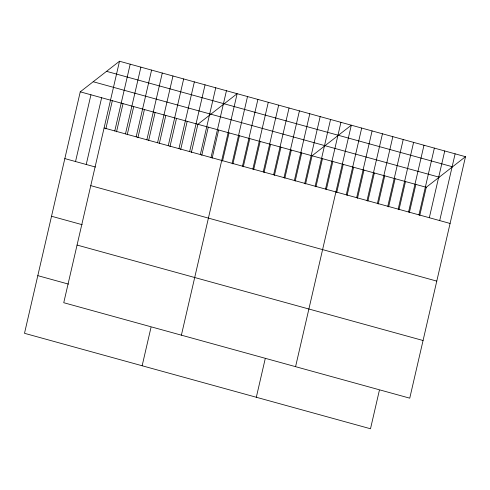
<?xml version="1.0" encoding="UTF-8"?>
<svg xmlns="http://www.w3.org/2000/svg" width="490" height="490" viewBox="0 0 490 490"><rect width="100%" height="100%" fill="white"/><g stroke="black" fill="none" stroke-linecap="round" stroke-linejoin="round"><path stroke-width="0.73" d="M119.499 61.238L63.749 302.71L409.75 398.168L465.5 156.696L119.499 61.238L80.25 91.832L24.5 333.304L370.501 428.762L379.376 390.322M75.534 161.535L90.944 94.784M86.228 164.487L101.638 97.737M105.828 128.87L112.333 100.683M114.783 130.94L130.193 64.19M116.522 131.822L123.027 103.635M125.477 133.893L140.887 67.142M127.216 134.768L133.721 106.587M136.171 136.845L151.582 70.088M137.911 137.721L144.415 109.533M146.865 139.797L162.276 73.041M148.605 140.673L155.11 112.486M157.56 142.743L172.97 75.993M159.299 143.619L165.804 115.438M168.254 145.695L183.664 78.939M169.993 146.571L176.498 118.39M178.948 148.648L194.359 81.891M180.688 149.524L187.192 121.336M189.642 151.594L205.053 84.844M142.143 365.76L151.018 327.32M191.382 152.476L197.887 124.288L237.136 93.694L181.392 335.166M200.337 154.546L215.747 87.796M201.764 155.336L208.268 127.155M211.031 157.498L226.441 90.742M212.139 158.203L218.65 130.015M222.521 161.063L229.032 132.882M232.107 163.311L247.517 96.561M232.903 163.929L239.408 135.742M242.489 166.177L257.899 99.421M243.285 166.79L249.79 138.609M252.864 169.038L268.281 102.288M253.661 169.656L260.172 141.469M263.246 171.904L278.657 105.148M264.043 172.517L270.547 144.336M273.628 174.765L289.039 108.014M274.425 175.383L280.929 147.196M284.01 177.631L299.421 110.875M284.8 178.25L291.311 150.062M294.386 180.492L309.796 113.741M295.182 181.11L301.687 152.923M304.768 183.358L320.178 116.602M256.319 397.261L265.194 358.821M305.564 183.977L312.069 155.789L351.318 125.195L295.574 366.667M315.15 186.225L330.56 119.468M315.946 186.837L322.451 158.656M325.525 189.085L340.936 122.335M326.322 189.704L332.832 161.516M336.704 192.564L343.208 164.383M346.289 194.812L361.7 128.062M347.085 195.43L353.59 167.243M356.665 197.678L372.082 130.922M357.461 198.291L363.972 170.11M367.047 200.539L382.457 133.788M367.843 201.157L374.348 172.97M377.429 203.405L392.839 136.649M378.225 204.018L384.73 175.837M387.81 206.266L403.221 139.515M388.601 206.884L395.112 178.697M398.186 209.132L413.597 142.376M398.983 209.751L405.493 181.563M408.568 211.992L423.979 145.242M409.364 212.611L415.869 184.424M418.95 214.859L434.361 148.103M419.746 215.478L426.251 187.29L465.5 156.696M429.326 217.725L444.742 150.969M439.708 220.586L455.118 153.835M106.544 71.338L452.546 166.79M93.198 81.738L439.205 177.196M80.25 91.832L426.251 187.29M104.088 127.994L450.09 223.452M64.839 158.589L95.495 167.047M90.772 185.649L436.78 281.107M51.524 216.243L82.185 224.702M77.059 245.055L423.066 340.513M37.81 275.65L68.471 284.108"/></g></svg>
